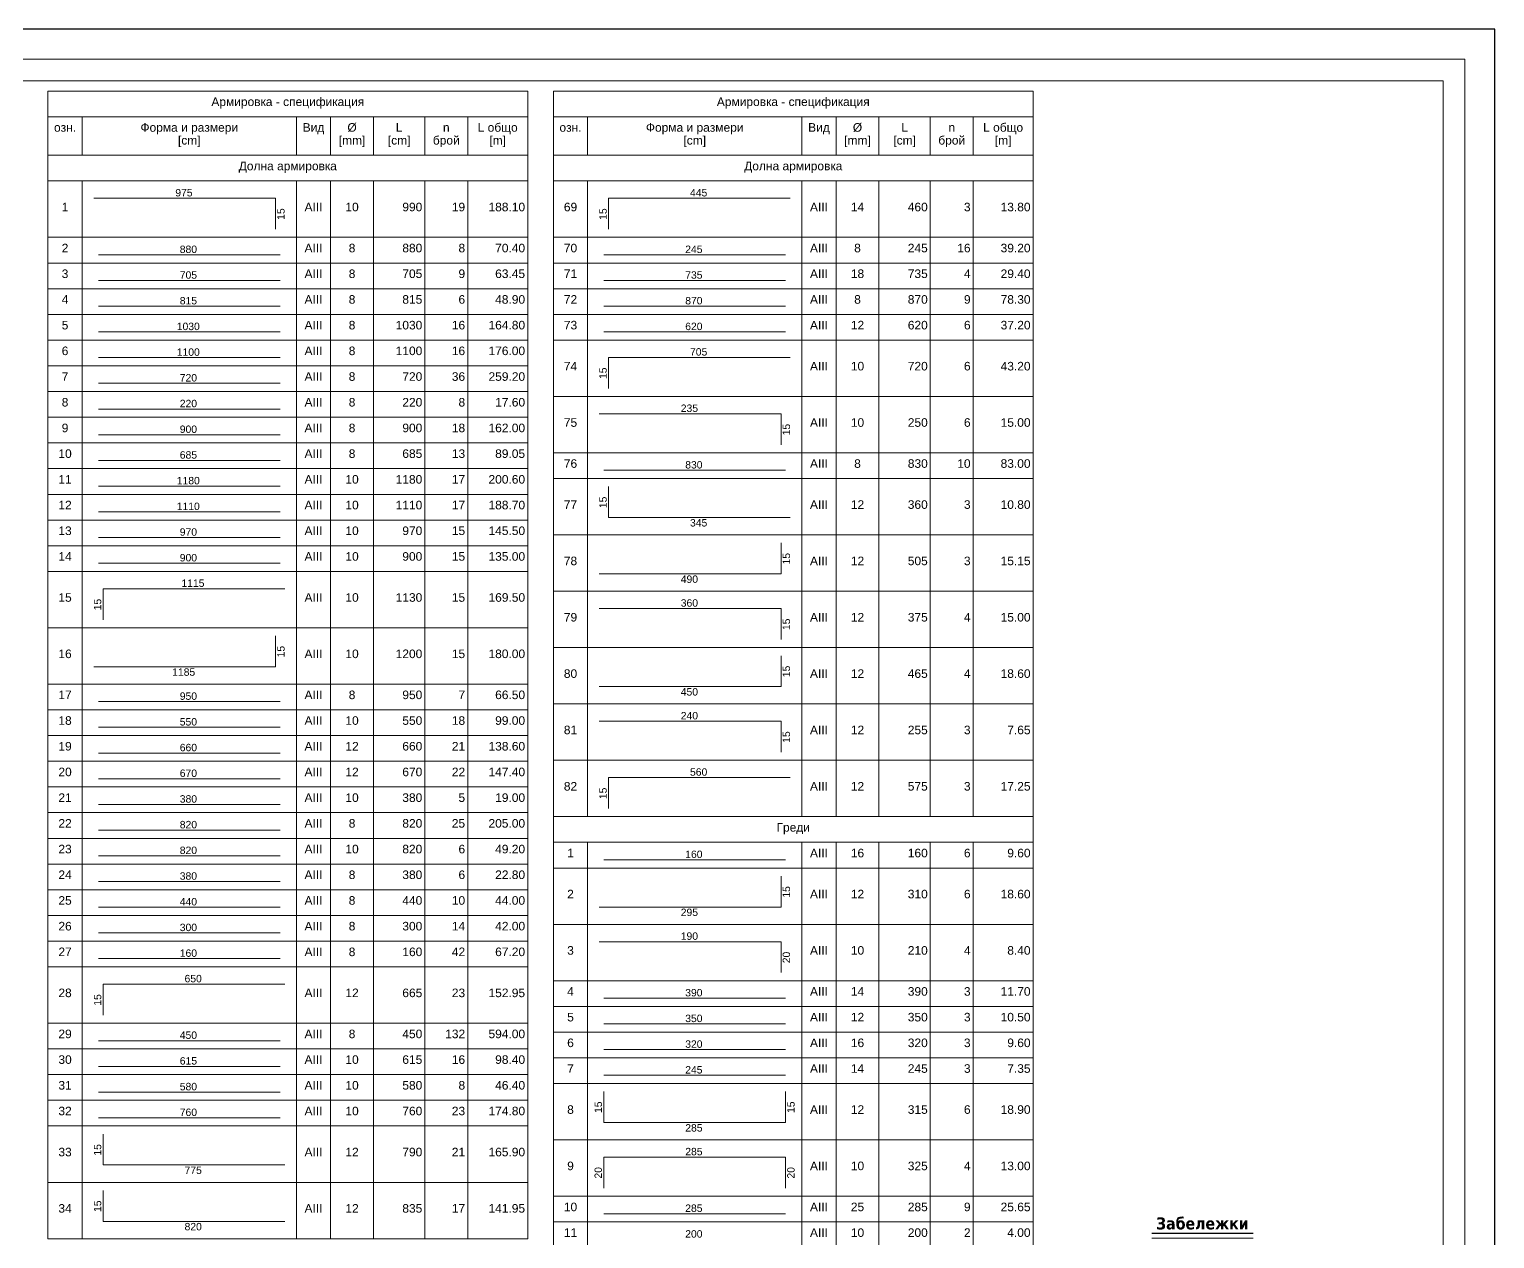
# Model space of a CAD drawing. Header units: millimetres. Extents: x -159 to 6378, y -1181 to 2393.
# Drawn here: x 4668 to 6378, y 407 to 1819 of the extents above; entities that cross this region are included whole.
import ezdxf
from ezdxf.enums import TextEntityAlignment as Align

# ---------------------------------------------------------------- set-up
doc = ezdxf.new("R2010")
doc.units = ezdxf.units.MM
for name, color, linetype, lineweight in [('0_txt', 7, 'Continuous', 18), ('1K_arm_koti', 5, 'Continuous', 15), ('p_txt', 122, 'Continuous', 18), ('TABLICA', 40, 'Continuous', 30)]:
    doc.layers.add(name, color=color, linetype=linetype, lineweight=lineweight)
doc.layers.add('ETIKET', color=100, linetype='Continuous')
doc.styles.add('A4TS14', font='ARIAL.TTF', dxfattribs={"height": 10})
doc.styles.add('A4TS15', font='ARIAL.TTF', dxfattribs={"height": 10})
doc.styles.get("Standard").update_dxf_attribs({"font": 'TAHOMA.TTF'})

msp = doc.modelspace()

# ---------------------------------------------------------------- linework, layer by layer
at = {"layer": '0_txt'}
msp.add_lwpolyline([(-73.698, -1146.449), (6343.421, -1146.449), (6343.421, 1783.551), (-73.698, 1783.551), (-73.698, -1146.449)], dxfattribs=at)
msp.add_lwpolyline([(-48.698, -1121.449), (6318.421, -1121.449), (6318.421, 1758.551), (-48.698, 1758.551)], close=True, dxfattribs=at)
at = {"layer": '1K_arm_koti', "color": 7}
for p, q in [((4689.653, 1746.508), (5249.653, 1746.508)), ((4689.653, 1746.508), (4689.653, 1671.508)), ((5249.653, 1746.508), (5249.653, 1671.508)), ((5279.653, 1746.508), (5839.653, 1746.508)), ((5279.653, 1746.508), (5279.653, 1671.508)), ((5839.653, 1746.508), (5839.653, 1671.508)), ((4689.653, 1716.508), (5249.653, 1716.508)), ((4729.653, 1716.508), (4729.653, 1671.508)), ((4979.653, 1716.508), (4979.653, 1671.508)), ((5019.653, 1716.508), (5019.653, 1671.508)), ((5069.653, 1716.508), (5069.653, 1671.508)), ((5129.653, 1716.508), (5129.653, 1671.508)), ((5179.653, 1716.508), (5179.653, 1671.508)), ((5279.653, 1716.508), (5839.653, 1716.508)), ((5319.653, 1716.508), (5319.653, 1671.508)), ((5569.653, 1716.508), (5569.653, 1671.508)), ((5609.653, 1716.508), (5609.653, 1671.508)), ((5659.653, 1716.508), (5659.653, 1671.508)), ((5719.653, 1716.508), (5719.653, 1671.508)), ((5769.653, 1716.508), (5769.653, 1671.508)), ((4689.653, 1671.508), (5249.653, 1671.508)), ((4689.653, 1671.508), (4689.653, 1641.508)), ((5249.653, 1671.508), (5249.653, 1641.508)), ((5279.653, 1671.508), (5839.653, 1671.508)), ((5279.653, 1671.508), (5279.653, 1641.508)), ((5839.653, 1671.508), (5839.653, 1641.508)), ((4689.653, 1641.508), (5249.653, 1641.508)), ((4689.653, 1641.508), (4689.653, 1575.734)), ((4729.653, 1641.508), (4729.653, 1575.734)), ((4979.653, 1641.508), (4979.653, 1575.734)), ((5019.653, 1641.508), (5019.653, 1575.734)), ((5069.653, 1641.508), (5069.653, 1575.734)), ((5129.653, 1641.508), (5129.653, 1575.734)), ((5179.653, 1641.508), (5179.653, 1575.734)), ((5249.653, 1641.508), (5249.653, 1575.734)), ((5279.653, 1641.508), (5839.653, 1641.508)), ((5279.653, 1641.508), (5279.653, 1575.734)), ((5279.653, 1641.508), (5839.653, 1641.508)), ((5319.653, 1641.508), (5319.653, 1575.734)), ((5569.653, 1641.508), (5569.653, 1575.734)), ((5609.653, 1641.508), (5609.653, 1575.734)), ((5659.653, 1641.508), (5659.653, 1575.734)), ((5719.653, 1641.508), (5719.653, 1575.734)), ((5769.653, 1641.508), (5769.653, 1575.734)), ((5839.653, 1641.508), (5839.653, 1575.734)), ((4689.653, 1575.734), (5249.653, 1575.734)), ((4689.653, 1575.734), (4689.653, 1545.734)), ((4729.653, 1575.734), (4729.653, 1545.734)), ((4979.653, 1575.734), (4979.653, 1545.734)), ((5019.653, 1575.734), (5019.653, 1545.734)), ((5069.653, 1575.734), (5069.653, 1545.734)), ((5129.653, 1575.734), (5129.653, 1545.734)), ((5179.653, 1575.734), (5179.653, 1545.734)), ((5249.653, 1575.734), (5249.653, 1545.734)), ((5279.653, 1575.734), (5839.653, 1575.734)), ((5279.653, 1575.734), (5279.653, 1545.734)), ((5319.653, 1575.734), (5319.653, 1545.734)), ((5569.653, 1575.734), (5569.653, 1545.734)), ((5609.653, 1575.734), (5609.653, 1545.734)), ((5659.653, 1575.734), (5659.653, 1545.734)), ((5719.653, 1575.734), (5719.653, 1545.734)), ((5769.653, 1575.734), (5769.653, 1545.734)), ((5839.653, 1575.734), (5839.653, 1545.734)), ((4689.653, 1545.734), (5249.653, 1545.734)), ((4689.653, 1545.734), (4689.653, 1515.734)), ((4729.653, 1545.734), (4729.653, 1515.734)), ((4979.653, 1545.734), (4979.653, 1515.734)), ((5019.653, 1545.734), (5019.653, 1515.734)), ((5069.653, 1545.734), (5069.653, 1515.734)), ((5129.653, 1545.734), (5129.653, 1515.734)), ((5179.653, 1545.734), (5179.653, 1515.734)), ((5249.653, 1545.734), (5249.653, 1515.734)), ((5279.653, 1545.734), (5839.653, 1545.734)), ((5279.653, 1545.734), (5279.653, 1515.734)), ((5319.653, 1545.734), (5319.653, 1515.734)), ((5569.653, 1545.734), (5569.653, 1515.734)), ((5609.653, 1545.734), (5609.653, 1515.734)), ((5659.653, 1545.734), (5659.653, 1515.734)), ((5719.653, 1545.734), (5719.653, 1515.734)), ((5769.653, 1545.734), (5769.653, 1515.734)), ((5839.653, 1545.734), (5839.653, 1515.734)), ((4689.653, 1515.734), (5249.653, 1515.734)), ((4689.653, 1515.734), (4689.653, 1485.734)), ((4729.653, 1515.734), (4729.653, 1485.734)), ((4979.653, 1515.734), (4979.653, 1485.734)), ((5019.653, 1515.734), (5019.653, 1485.734)), ((5069.653, 1515.734), (5069.653, 1485.734)), ((5129.653, 1515.734), (5129.653, 1485.734)), ((5179.653, 1515.734), (5179.653, 1485.734)), ((5249.653, 1515.734), (5249.653, 1485.734)), ((5279.653, 1515.734), (5839.653, 1515.734)), ((5279.653, 1515.734), (5279.653, 1485.734)), ((5319.653, 1515.734), (5319.653, 1485.734)), ((5569.653, 1515.734), (5569.653, 1485.734)), ((5609.653, 1515.734), (5609.653, 1485.734)), ((5659.653, 1515.734), (5659.653, 1485.734)), ((5719.653, 1515.734), (5719.653, 1485.734)), ((5769.653, 1515.734), (5769.653, 1485.734)), ((5839.653, 1515.734), (5839.653, 1485.734)), ((4689.653, 1485.734), (5249.653, 1485.734)), ((4689.653, 1485.734), (4689.653, 1455.734)), ((4729.653, 1485.734), (4729.653, 1455.734)), ((4979.653, 1485.734), (4979.653, 1455.734)), ((5019.653, 1485.734), (5019.653, 1455.734)), ((5069.653, 1485.734), (5069.653, 1455.734)), ((5129.653, 1485.734), (5129.653, 1455.734)), ((5179.653, 1485.734), (5179.653, 1455.734)), ((5249.653, 1485.734), (5249.653, 1455.734)), ((5279.653, 1485.734), (5839.653, 1485.734)), ((5279.653, 1485.734), (5279.653, 1455.734)), ((5319.653, 1485.734), (5319.653, 1455.734)), ((5569.653, 1485.734), (5569.653, 1455.734)), ((5609.653, 1485.734), (5609.653, 1455.734)), ((5659.653, 1485.734), (5659.653, 1455.734)), ((5719.653, 1485.734), (5719.653, 1455.734)), ((5769.653, 1485.734), (5769.653, 1455.734)), ((5839.653, 1485.734), (5839.653, 1455.734)), ((4689.653, 1455.734), (5249.653, 1455.734)), ((4689.653, 1455.734), (4689.653, 1425.734)), ((4729.653, 1455.734), (4729.653, 1425.734)), ((4979.653, 1455.734), (4979.653, 1425.734)), ((5019.653, 1455.734), (5019.653, 1425.734)), ((5069.653, 1455.734), (5069.653, 1425.734)), ((5129.653, 1455.734), (5129.653, 1425.734)), ((5179.653, 1455.734), (5179.653, 1425.734)), ((5249.653, 1455.734), (5249.653, 1425.734)), ((5279.653, 1455.734), (5839.653, 1455.734)), ((5279.653, 1455.734), (5279.653, 1389.959)), ((5319.653, 1455.734), (5319.653, 1389.959)), ((5569.653, 1455.734), (5569.653, 1389.959)), ((5609.653, 1455.734), (5609.653, 1389.959)), ((5659.653, 1455.734), (5659.653, 1389.959)), ((5719.653, 1455.734), (5719.653, 1389.959)), ((5769.653, 1455.734), (5769.653, 1389.959)), ((5839.653, 1455.734), (5839.653, 1389.959)), ((4689.653, 1425.734), (5249.653, 1425.734)), ((4689.653, 1425.734), (4689.653, 1395.734)), ((4729.653, 1425.734), (4729.653, 1395.734)), ((4979.653, 1425.734), (4979.653, 1395.734)), ((5019.653, 1425.734), (5019.653, 1395.734)), ((5069.653, 1425.734), (5069.653, 1395.734)), ((5129.653, 1425.734), (5129.653, 1395.734)), ((5179.653, 1425.734), (5179.653, 1395.734)), ((5249.653, 1425.734), (5249.653, 1395.734)), ((4689.653, 1395.734), (5249.653, 1395.734)), ((4689.653, 1395.734), (4689.653, 1365.734)), ((4729.653, 1395.734), (4729.653, 1365.734)), ((4979.653, 1395.734), (4979.653, 1365.734)), ((5019.653, 1395.734), (5019.653, 1365.734)), ((5069.653, 1395.734), (5069.653, 1365.734)), ((5129.653, 1395.734), (5129.653, 1365.734)), ((5179.653, 1395.734), (5179.653, 1365.734)), ((5249.653, 1395.734), (5249.653, 1365.734)), ((5279.653, 1389.959), (5839.653, 1389.959)), ((5279.653, 1389.959), (5279.653, 1324.184)), ((5319.653, 1389.959), (5319.653, 1324.184)), ((5569.653, 1389.959), (5569.653, 1324.184)), ((5609.653, 1389.959), (5609.653, 1324.184)), ((5659.653, 1389.959), (5659.653, 1324.184)), ((5719.653, 1389.959), (5719.653, 1324.184)), ((5769.653, 1389.959), (5769.653, 1324.184)), ((5839.653, 1389.959), (5839.653, 1324.184)), ((4689.653, 1365.734), (5249.653, 1365.734)), ((4689.653, 1365.734), (4689.653, 1335.734)), ((4729.653, 1365.734), (4729.653, 1335.734)), ((4979.653, 1365.734), (4979.653, 1335.734)), ((5019.653, 1365.734), (5019.653, 1335.734)), ((5069.653, 1365.734), (5069.653, 1335.734)), ((5129.653, 1365.734), (5129.653, 1335.734)), ((5179.653, 1365.734), (5179.653, 1335.734)), ((5249.653, 1365.734), (5249.653, 1335.734)), ((4689.653, 1335.734), (5249.653, 1335.734)), ((4689.653, 1335.734), (4689.653, 1305.734)), ((4729.653, 1335.734), (4729.653, 1305.734)), ((4979.653, 1335.734), (4979.653, 1305.734)), ((5019.653, 1335.734), (5019.653, 1305.734)), ((5069.653, 1335.734), (5069.653, 1305.734)), ((5129.653, 1335.734), (5129.653, 1305.734)), ((5179.653, 1335.734), (5179.653, 1305.734)), ((5249.653, 1335.734), (5249.653, 1305.734)), ((5279.653, 1324.184), (5839.653, 1324.184)), ((5279.653, 1324.184), (5279.653, 1294.184)), ((5319.653, 1324.184), (5319.653, 1294.184)), ((5569.653, 1324.184), (5569.653, 1294.184)), ((5609.653, 1324.184), (5609.653, 1294.184)), ((5659.653, 1324.184), (5659.653, 1294.184)), ((5719.653, 1324.184), (5719.653, 1294.184)), ((5769.653, 1324.184), (5769.653, 1294.184)), ((5839.653, 1324.184), (5839.653, 1294.184)), ((4689.653, 1305.734), (5249.653, 1305.734)), ((4689.653, 1305.734), (4689.653, 1275.734)), ((4729.653, 1305.734), (4729.653, 1275.734)), ((4979.653, 1305.734), (4979.653, 1275.734)), ((5019.653, 1305.734), (5019.653, 1275.734)), ((5069.653, 1305.734), (5069.653, 1275.734)), ((5129.653, 1305.734), (5129.653, 1275.734)), ((5179.653, 1305.734), (5179.653, 1275.734)), ((5249.653, 1305.734), (5249.653, 1275.734)), ((5279.653, 1294.184), (5839.653, 1294.184)), ((5279.653, 1294.184), (5279.653, 1228.41)), ((5319.653, 1294.184), (5319.653, 1228.41)), ((5569.653, 1294.184), (5569.653, 1228.41)), ((5609.653, 1294.184), (5609.653, 1228.41)), ((5659.653, 1294.184), (5659.653, 1228.41)), ((5719.653, 1294.184), (5719.653, 1228.41)), ((5769.653, 1294.184), (5769.653, 1228.41)), ((5839.653, 1294.184), (5839.653, 1228.41)), ((4689.653, 1275.734), (5249.653, 1275.734)), ((4689.653, 1275.734), (4689.653, 1245.734)), ((4729.653, 1275.734), (4729.653, 1245.734)), ((4979.653, 1275.734), (4979.653, 1245.734)), ((5019.653, 1275.734), (5019.653, 1245.734)), ((5069.653, 1275.734), (5069.653, 1245.734)), ((5129.653, 1275.734), (5129.653, 1245.734)), ((5179.653, 1275.734), (5179.653, 1245.734)), ((5249.653, 1275.734), (5249.653, 1245.734)), ((4689.653, 1245.734), (5249.653, 1245.734)), ((4689.653, 1245.734), (4689.653, 1215.734)), ((4729.653, 1245.734), (4729.653, 1215.734)), ((4979.653, 1245.734), (4979.653, 1215.734)), ((5019.653, 1245.734), (5019.653, 1215.734)), ((5069.653, 1245.734), (5069.653, 1215.734)), ((5129.653, 1245.734), (5129.653, 1215.734)), ((5179.653, 1245.734), (5179.653, 1215.734)), ((5249.653, 1245.734), (5249.653, 1215.734)), ((4689.653, 1215.734), (5249.653, 1215.734)), ((4689.653, 1215.734), (4689.653, 1185.734)), ((4729.653, 1215.734), (4729.653, 1185.734)), ((4979.653, 1215.734), (4979.653, 1185.734)), ((5019.653, 1215.734), (5019.653, 1185.734)), ((5069.653, 1215.734), (5069.653, 1185.734)), ((5129.653, 1215.734), (5129.653, 1185.734)), ((5179.653, 1215.734), (5179.653, 1185.734)), ((5249.653, 1215.734), (5249.653, 1185.734)), ((5279.653, 1228.41), (5839.653, 1228.41)), ((5279.653, 1228.41), (5279.653, 1162.635)), ((5319.653, 1228.41), (5319.653, 1162.635)), ((5569.653, 1228.41), (5569.653, 1162.635)), ((5609.653, 1228.41), (5609.653, 1162.635)), ((5659.653, 1228.41), (5659.653, 1162.635)), ((5719.653, 1228.41), (5719.653, 1162.635)), ((5769.653, 1228.41), (5769.653, 1162.635)), ((5839.653, 1228.41), (5839.653, 1162.635)), ((4689.653, 1185.734), (5249.653, 1185.734)), ((4689.653, 1185.734), (4689.653, 1119.959)), ((4729.653, 1185.734), (4729.653, 1119.959)), ((4979.653, 1185.734), (4979.653, 1119.959)), ((5019.653, 1185.734), (5019.653, 1119.959)), ((5069.653, 1185.734), (5069.653, 1119.959)), ((5129.653, 1185.734), (5129.653, 1119.959)), ((5179.653, 1185.734), (5179.653, 1119.959)), ((5249.653, 1185.734), (5249.653, 1119.959)), ((5279.653, 1162.635), (5839.653, 1162.635)), ((5279.653, 1162.635), (5279.653, 1096.86)), ((5319.653, 1162.635), (5319.653, 1096.86)), ((5569.653, 1162.635), (5569.653, 1096.86)), ((5609.653, 1162.635), (5609.653, 1096.86)), ((5659.653, 1162.635), (5659.653, 1096.86)), ((5719.653, 1162.635), (5719.653, 1096.86)), ((5769.653, 1162.635), (5769.653, 1096.86)), ((5839.653, 1162.635), (5839.653, 1096.86)), ((4689.653, 1119.959), (5249.653, 1119.959)), ((4689.653, 1119.959), (4689.653, 1054.184)), ((4729.653, 1119.959), (4729.653, 1054.184)), ((4979.653, 1119.959), (4979.653, 1054.184)), ((5019.653, 1119.959), (5019.653, 1054.184)), ((5069.653, 1119.959), (5069.653, 1054.184)), ((5129.653, 1119.959), (5129.653, 1054.184)), ((5179.653, 1119.959), (5179.653, 1054.184)), ((5249.653, 1119.959), (5249.653, 1054.184)), ((5279.653, 1096.86), (5839.653, 1096.86)), ((5279.653, 1096.86), (5279.653, 1031.086)), ((5319.653, 1096.86), (5319.653, 1031.086)), ((5569.653, 1096.86), (5569.653, 1031.086)), ((5609.653, 1096.86), (5609.653, 1031.086)), ((5659.653, 1096.86), (5659.653, 1031.086)), ((5719.653, 1096.86), (5719.653, 1031.086)), ((5769.653, 1096.86), (5769.653, 1031.086)), ((5839.653, 1096.86), (5839.653, 1031.086)), ((4689.653, 1054.184), (5249.653, 1054.184)), ((4689.653, 1054.184), (4689.653, 1024.184)), ((4729.653, 1054.184), (4729.653, 1024.184)), ((4979.653, 1054.184), (4979.653, 1024.184)), ((5019.653, 1054.184), (5019.653, 1024.184)), ((5069.653, 1054.184), (5069.653, 1024.184)), ((5129.653, 1054.184), (5129.653, 1024.184)), ((5179.653, 1054.184), (5179.653, 1024.184)), ((5249.653, 1054.184), (5249.653, 1024.184)), ((5279.653, 1031.086), (5839.653, 1031.086)), ((5279.653, 1031.086), (5279.653, 965.311)), ((5319.653, 1031.086), (5319.653, 965.311)), ((5569.653, 1031.086), (5569.653, 965.311)), ((5609.653, 1031.086), (5609.653, 965.311)), ((5659.653, 1031.086), (5659.653, 965.311)), ((5719.653, 1031.086), (5719.653, 965.311)), ((5769.653, 1031.086), (5769.653, 965.311)), ((5839.653, 1031.086), (5839.653, 965.311)), ((4689.653, 1024.184), (5249.653, 1024.184)), ((4689.653, 1024.184), (4689.653, 994.184)), ((4729.653, 1024.184), (4729.653, 994.184)), ((4979.653, 1024.184), (4979.653, 994.184)), ((5019.653, 1024.184), (5019.653, 994.184)), ((5069.653, 1024.184), (5069.653, 994.184)), ((5129.653, 1024.184), (5129.653, 994.184)), ((5179.653, 1024.184), (5179.653, 994.184)), ((5249.653, 1024.184), (5249.653, 994.184)), ((4689.653, 994.184), (5249.653, 994.184)), ((4689.653, 994.184), (4689.653, 964.184)), ((4729.653, 994.184), (4729.653, 964.184)), ((4979.653, 994.184), (4979.653, 964.184)), ((5019.653, 994.184), (5019.653, 964.184)), ((5069.653, 994.184), (5069.653, 964.184)), ((5129.653, 994.184), (5129.653, 964.184)), ((5179.653, 994.184), (5179.653, 964.184)), ((5249.653, 994.184), (5249.653, 964.184)), ((4689.653, 964.184), (5249.653, 964.184)), ((4689.653, 964.184), (4689.653, 934.184)), ((4729.653, 964.184), (4729.653, 934.184)), ((4979.653, 964.184), (4979.653, 934.184)), ((5019.653, 964.184), (5019.653, 934.184)), ((5069.653, 964.184), (5069.653, 934.184)), ((5129.653, 964.184), (5129.653, 934.184)), ((5179.653, 964.184), (5179.653, 934.184)), ((5249.653, 964.184), (5249.653, 934.184)), ((5279.653, 965.311), (5839.653, 965.311)), ((5279.653, 965.311), (5279.653, 899.536)), ((5319.653, 965.311), (5319.653, 899.536)), ((5569.653, 965.311), (5569.653, 899.536)), ((5609.653, 965.311), (5609.653, 899.536)), ((5659.653, 965.311), (5659.653, 899.536)), ((5719.653, 965.311), (5719.653, 899.536)), ((5769.653, 965.311), (5769.653, 899.536)), ((5839.653, 965.311), (5839.653, 899.536)), ((4689.653, 934.184), (5249.653, 934.184)), ((4689.653, 934.184), (4689.653, 904.184)), ((4729.653, 934.184), (4729.653, 904.184)), ((4979.653, 934.184), (4979.653, 904.184)), ((5019.653, 934.184), (5019.653, 904.184)), ((5069.653, 934.184), (5069.653, 904.184)), ((5129.653, 934.184), (5129.653, 904.184)), ((5179.653, 934.184), (5179.653, 904.184)), ((5249.653, 934.184), (5249.653, 904.184)), ((4689.653, 904.184), (5249.653, 904.184)), ((4689.653, 904.184), (4689.653, 874.184)), ((4729.653, 904.184), (4729.653, 874.184)), ((4979.653, 904.184), (4979.653, 874.184)), ((5019.653, 904.184), (5019.653, 874.184)), ((5069.653, 904.184), (5069.653, 874.184)), ((5129.653, 904.184), (5129.653, 874.184)), ((5179.653, 904.184), (5179.653, 874.184)), ((5249.653, 904.184), (5249.653, 874.184)), ((5279.653, 899.536), (5839.653, 899.536)), ((5279.653, 899.536), (5279.653, 869.536)), ((5839.653, 899.536), (5839.653, 869.536)), ((4689.653, 874.184), (5249.653, 874.184)), ((4689.653, 874.184), (4689.653, 844.184)), ((4729.653, 874.184), (4729.653, 844.184)), ((4979.653, 874.184), (4979.653, 844.184)), ((5019.653, 874.184), (5019.653, 844.184)), ((5069.653, 874.184), (5069.653, 844.184)), ((5129.653, 874.184), (5129.653, 844.184)), ((5179.653, 874.184), (5179.653, 844.184)), ((5249.653, 874.184), (5249.653, 844.184)), ((5279.653, 869.536), (5839.653, 869.536)), ((5279.653, 869.536), (5279.653, 839.536)), ((5319.653, 869.536), (5319.653, 839.536)), ((5569.653, 869.536), (5569.653, 839.536)), ((5609.653, 869.536), (5609.653, 839.536)), ((5659.653, 869.536), (5659.653, 839.536)), ((5719.653, 869.536), (5719.653, 839.536)), ((5769.653, 869.536), (5769.653, 839.536)), ((5839.653, 869.536), (5839.653, 839.536)), ((4689.653, 844.184), (5249.653, 844.184)), ((4689.653, 844.184), (4689.653, 814.184)), ((4729.653, 844.184), (4729.653, 814.184)), ((4979.653, 844.184), (4979.653, 814.184)), ((5019.653, 844.184), (5019.653, 814.184)), ((5069.653, 844.184), (5069.653, 814.184)), ((5129.653, 844.184), (5129.653, 814.184)), ((5179.653, 844.184), (5179.653, 814.184)), ((5249.653, 844.184), (5249.653, 814.184)), ((5279.653, 839.536), (5839.653, 839.536)), ((5279.653, 839.536), (5279.653, 773.762)), ((5319.653, 839.536), (5319.653, 773.762)), ((5569.653, 839.536), (5569.653, 773.762)), ((5609.653, 839.536), (5609.653, 773.762)), ((5659.653, 839.536), (5659.653, 773.762)), ((5719.653, 839.536), (5719.653, 773.762)), ((5769.653, 839.536), (5769.653, 773.762)), ((5839.653, 839.536), (5839.653, 773.762)), ((4689.653, 814.184), (5249.653, 814.184)), ((4689.653, 814.184), (4689.653, 784.184)), ((4729.653, 814.184), (4729.653, 784.184)), ((4979.653, 814.184), (4979.653, 784.184)), ((5019.653, 814.184), (5019.653, 784.184)), ((5069.653, 814.184), (5069.653, 784.184)), ((5129.653, 814.184), (5129.653, 784.184)), ((5179.653, 814.184), (5179.653, 784.184)), ((5249.653, 814.184), (5249.653, 784.184)), ((4689.653, 784.184), (5249.653, 784.184)), ((4689.653, 784.184), (4689.653, 754.184)), ((4729.653, 784.184), (4729.653, 754.184)), ((4979.653, 784.184), (4979.653, 754.184)), ((5019.653, 784.184), (5019.653, 754.184)), ((5069.653, 784.184), (5069.653, 754.184)), ((5129.653, 784.184), (5129.653, 754.184)), ((5179.653, 784.184), (5179.653, 754.184)), ((5249.653, 784.184), (5249.653, 754.184)), ((5279.653, 773.762), (5839.653, 773.762)), ((5279.653, 773.762), (5279.653, 707.987)), ((5319.653, 773.762), (5319.653, 707.987)), ((5569.653, 773.762), (5569.653, 707.987)), ((5609.653, 773.762), (5609.653, 707.987)), ((5659.653, 773.762), (5659.653, 707.987)), ((5719.653, 773.762), (5719.653, 707.987)), ((5769.653, 773.762), (5769.653, 707.987)), ((5839.653, 773.762), (5839.653, 707.987)), ((4689.653, 754.184), (5249.653, 754.184)), ((4689.653, 754.184), (4689.653, 724.184)), ((4729.653, 754.184), (4729.653, 724.184)), ((4979.653, 754.184), (4979.653, 724.184)), ((5019.653, 754.184), (5019.653, 724.184)), ((5069.653, 754.184), (5069.653, 724.184)), ((5129.653, 754.184), (5129.653, 724.184)), ((5179.653, 754.184), (5179.653, 724.184)), ((5249.653, 754.184), (5249.653, 724.184)), ((4689.653, 724.184), (5249.653, 724.184)), ((4689.653, 724.184), (4689.653, 658.41)), ((4729.653, 724.184), (4729.653, 658.41)), ((4979.653, 724.184), (4979.653, 658.41)), ((5019.653, 724.184), (5019.653, 658.41)), ((5069.653, 724.184), (5069.653, 658.41)), ((5129.653, 724.184), (5129.653, 658.41)), ((5179.653, 724.184), (5179.653, 658.41)), ((5249.653, 724.184), (5249.653, 658.41)), ((5279.653, 707.987), (5839.653, 707.987)), ((5279.653, 707.987), (5279.653, 677.987)), ((5319.653, 707.987), (5319.653, 677.987)), ((5569.653, 707.987), (5569.653, 677.987)), ((5609.653, 707.987), (5609.653, 677.987)), ((5659.653, 707.987), (5659.653, 677.987)), ((5719.653, 707.987), (5719.653, 677.987)), ((5769.653, 707.987), (5769.653, 677.987)), ((5839.653, 707.987), (5839.653, 677.987)), ((5279.653, 677.987), (5839.653, 677.987)), ((5279.653, 677.987), (5279.653, 647.987)), ((5319.653, 677.987), (5319.653, 647.987)), ((5569.653, 677.987), (5569.653, 647.987)), ((5609.653, 677.987), (5609.653, 647.987)), ((5659.653, 677.987), (5659.653, 647.987)), ((5719.653, 677.987), (5719.653, 647.987)), ((5769.653, 677.987), (5769.653, 647.987)), ((5839.653, 677.987), (5839.653, 647.987)), ((4689.653, 658.41), (5249.653, 658.41)), ((4689.653, 658.41), (4689.653, 628.41)), ((4729.653, 658.41), (4729.653, 628.41)), ((4979.653, 658.41), (4979.653, 628.41)), ((5019.653, 658.41), (5019.653, 628.41)), ((5069.653, 658.41), (5069.653, 628.41)), ((5129.653, 658.41), (5129.653, 628.41)), ((5179.653, 658.41), (5179.653, 628.41)), ((5249.653, 658.41), (5249.653, 628.41)), ((5279.653, 647.987), (5839.653, 647.987)), ((5279.653, 647.987), (5279.653, 617.987)), ((5319.653, 647.987), (5319.653, 617.987)), ((5569.653, 647.987), (5569.653, 617.987)), ((5609.653, 647.987), (5609.653, 617.987)), ((5659.653, 647.987), (5659.653, 617.987)), ((5719.653, 647.987), (5719.653, 617.987)), ((5769.653, 647.987), (5769.653, 617.987)), ((5839.653, 647.987), (5839.653, 617.987)), ((4689.653, 628.41), (5249.653, 628.41)), ((4689.653, 628.41), (4689.653, 598.41)), ((4729.653, 628.41), (4729.653, 598.41)), ((4979.653, 628.41), (4979.653, 598.41)), ((5019.653, 628.41), (5019.653, 598.41)), ((5069.653, 628.41), (5069.653, 598.41)), ((5129.653, 628.41), (5129.653, 598.41)), ((5179.653, 628.41), (5179.653, 598.41)), ((5249.653, 628.41), (5249.653, 598.41)), ((5279.653, 617.987), (5839.653, 617.987)), ((5279.653, 617.987), (5279.653, 587.987)), ((5319.653, 617.987), (5319.653, 587.987)), ((5569.653, 617.987), (5569.653, 587.987)), ((5609.653, 617.987), (5609.653, 587.987)), ((5659.653, 617.987), (5659.653, 587.987)), ((5719.653, 617.987), (5719.653, 587.987)), ((5769.653, 617.987), (5769.653, 587.987)), ((5839.653, 617.987), (5839.653, 587.987)), ((4689.653, 598.41), (5249.653, 598.41)), ((4689.653, 598.41), (4689.653, 568.41)), ((4729.653, 598.41), (4729.653, 568.41)), ((4979.653, 598.41), (4979.653, 568.41)), ((5019.653, 598.41), (5019.653, 568.41)), ((5069.653, 598.41), (5069.653, 568.41)), ((5129.653, 598.41), (5129.653, 568.41)), ((5179.653, 598.41), (5179.653, 568.41)), ((5249.653, 598.41), (5249.653, 568.41)), ((5279.653, 587.987), (5839.653, 587.987)), ((5279.653, 587.987), (5279.653, 522.212)), ((5319.653, 587.987), (5319.653, 522.212)), ((5569.653, 587.987), (5569.653, 522.212)), ((5609.653, 587.987), (5609.653, 522.212)), ((5659.653, 587.987), (5659.653, 522.212)), ((5719.653, 587.987), (5719.653, 522.212)), ((5769.653, 587.987), (5769.653, 522.212)), ((5839.653, 587.987), (5839.653, 522.212)), ((4689.653, 568.41), (5249.653, 568.41)), ((4689.653, 568.41), (4689.653, 538.41)), ((4729.653, 568.41), (4729.653, 538.41)), ((4979.653, 568.41), (4979.653, 538.41)), ((5019.653, 568.41), (5019.653, 538.41)), ((5069.653, 568.41), (5069.653, 538.41)), ((5129.653, 568.41), (5129.653, 538.41)), ((5179.653, 568.41), (5179.653, 538.41)), ((5249.653, 568.41), (5249.653, 538.41)), ((4689.653, 538.41), (5249.653, 538.41)), ((4689.653, 538.41), (4689.653, 472.635)), ((4729.653, 538.41), (4729.653, 472.635)), ((4979.653, 538.41), (4979.653, 472.635)), ((5019.653, 538.41), (5019.653, 472.635)), ((5069.653, 538.41), (5069.653, 472.635)), ((5129.653, 538.41), (5129.653, 472.635)), ((5179.653, 538.41), (5179.653, 472.635)), ((5249.653, 538.41), (5249.653, 472.635)), ((5279.653, 522.212), (5839.653, 522.212)), ((5279.653, 522.212), (5279.653, 456.438)), ((5319.653, 522.212), (5319.653, 456.438)), ((5569.653, 522.212), (5569.653, 456.438)), ((5609.653, 522.212), (5609.653, 456.438)), ((5659.653, 522.212), (5659.653, 456.438)), ((5719.653, 522.212), (5719.653, 456.438)), ((5769.653, 522.212), (5769.653, 456.438)), ((5839.653, 522.212), (5839.653, 456.438)), ((4689.653, 472.635), (5249.653, 472.635)), ((4689.653, 472.635), (4689.653, 406.86)), ((4729.653, 472.635), (4729.653, 406.86)), ((4979.653, 472.635), (4979.653, 406.86)), ((5019.653, 472.635), (5019.653, 406.86)), ((5069.653, 472.635), (5069.653, 406.86)), ((5129.653, 472.635), (5129.653, 406.86)), ((5179.653, 472.635), (5179.653, 406.86)), ((5249.653, 472.635), (5249.653, 406.86)), ((5279.653, 456.438), (5839.653, 456.438)), ((5279.653, 456.438), (5279.653, 426.438)), ((5319.653, 456.438), (5319.653, 426.438)), ((5569.653, 456.438), (5569.653, 426.438)), ((5609.653, 456.438), (5609.653, 426.438)), ((5659.653, 456.438), (5659.653, 426.438)), ((5719.653, 456.438), (5719.653, 426.438)), ((5769.653, 456.438), (5769.653, 426.438)), ((5839.653, 456.438), (5839.653, 426.438)), ((5279.653, 426.438), (5839.653, 426.438)), ((5279.653, 426.438), (5279.653, 396.438)), ((5319.653, 426.438), (5319.653, 396.438)), ((5569.653, 426.438), (5569.653, 396.438)), ((5609.653, 426.438), (5609.653, 396.438)), ((5659.653, 426.438), (5659.653, 396.438)), ((5719.653, 426.438), (5719.653, 396.438)), ((5769.653, 426.438), (5769.653, 396.438)), ((5839.653, 426.438), (5839.653, 396.438)), ((4689.653, 406.86), (5249.653, 406.86))]:
    msp.add_line(p, q, dxfattribs=at)
at = {"layer": '1K_arm_koti', "color": 5}
for points in [[(4955.352, 1585.184), (4955.352, 1621.258), (4743.154, 1621.258)], [(5343.954, 1585.184), (5343.954, 1621.258), (5556.152, 1621.258)], [(4748.554, 1555.334), (4960.752, 1555.334)], [(5338.554, 1555.334), (5550.752, 1555.334)], [(4748.554, 1525.334), (4960.752, 1525.334)], [(5338.554, 1525.334), (5550.752, 1525.334)], [(4748.554, 1495.334), (4960.752, 1495.334)], [(5338.554, 1495.334), (5550.752, 1495.334)], [(4748.554, 1465.334), (4960.752, 1465.334)], [(5338.554, 1465.334), (5550.752, 1465.334)], [(4748.554, 1435.334), (4960.752, 1435.334)], [(5343.954, 1399.409), (5343.954, 1435.483), (5556.152, 1435.483)], [(4748.554, 1405.334), (4960.752, 1405.334)], [(4748.554, 1375.334), (4960.752, 1375.334)], [(5545.352, 1333.635), (5545.352, 1369.708), (5333.154, 1369.708)], [(4748.554, 1345.334), (4960.752, 1345.334)], [(4748.554, 1315.334), (4960.752, 1315.334)], [(5338.554, 1303.784), (5550.752, 1303.784)], [(4748.554, 1285.334), (4960.752, 1285.334)], [(5556.152, 1248.66), (5343.954, 1248.66), (5343.954, 1284.734)], [(4748.554, 1255.334), (4960.752, 1255.334)], [(4748.554, 1225.334), (4960.752, 1225.334)], [(5333.154, 1182.885), (5545.352, 1182.885), (5545.352, 1218.959)], [(4748.554, 1195.334), (4960.752, 1195.334)], [(4753.954, 1129.409), (4753.954, 1165.483), (4966.152, 1165.483)], [(5333.154, 1142.384), (5545.352, 1142.384), (5545.352, 1106.311)], [(4743.154, 1074.435), (4955.352, 1074.435), (4955.352, 1110.508)], [(5333.154, 1051.336), (5545.352, 1051.336), (5545.352, 1087.41)], [(4748.554, 1033.784), (4960.752, 1033.784)], [(5333.154, 1010.835), (5545.352, 1010.835), (5545.352, 974.761)], [(4748.554, 1003.784), (4960.752, 1003.784)], [(4748.554, 973.784), (4960.752, 973.784)], [(4748.554, 943.784), (4960.752, 943.784)], [(5343.954, 908.987), (5343.954, 945.06), (5556.152, 945.06)], [(4748.554, 913.784), (4960.752, 913.784)], [(4748.554, 883.784), (4960.752, 883.784)], [(4748.554, 853.784), (4960.752, 853.784)], [(5338.554, 849.136), (5550.752, 849.136)], [(4748.554, 823.784), (4960.752, 823.784)], [(5333.154, 794.012), (5545.352, 794.012), (5545.352, 830.086)], [(4748.554, 793.784), (4960.752, 793.784)], [(4748.554, 763.784), (4960.752, 763.784)], [(5333.154, 753.511), (5545.352, 753.511), (5545.352, 717.437)], [(4748.554, 733.784), (4960.752, 733.784)], [(4753.954, 667.86), (4753.954, 703.934), (4966.152, 703.934)], [(5338.554, 687.587), (5550.752, 687.587)], [(5338.554, 657.587), (5550.752, 657.587)], [(4748.554, 638.01), (4960.752, 638.01)], [(5338.554, 627.587), (5550.752, 627.587)], [(4748.554, 608.01), (4960.752, 608.01)], [(5338.554, 597.587), (5550.752, 597.587)], [(4748.554, 578.01), (4960.752, 578.01)], [(5338.554, 578.536), (5338.554, 542.463), (5550.752, 542.463), (5550.752, 578.536)], [(4748.554, 548.01), (4960.752, 548.01)], [(4753.954, 528.959), (4753.954, 492.885), (4966.152, 492.885)], [(5338.554, 465.888), (5338.554, 501.962), (5550.752, 501.962), (5550.752, 465.888)], [(4753.954, 463.184), (4753.954, 427.111), (4966.152, 427.111)], [(5338.554, 436.038), (5550.752, 436.038)]]:
    msp.add_lwpolyline(points, dxfattribs=at)
at = {"layer": 'ETIKET'}
msp.add_line((5978.226, 413.476), (6096.344, 413.476), dxfattribs=at)
at = {"layer": 'p_txt'}
msp.add_line((5978.226, 407.468), (6096.344, 407.468), dxfattribs=at)
at = {"layer": 'TABLICA'}
msp.add_lwpolyline([(-158.698, -1181.449), (6378.421, -1181.449), (6378.421, 1818.551), (-158.698, 1818.551)], close=True, dxfattribs=at)

# ---------------------------------------------------------------- texts
at = {"layer": '1K_arm_koti', "color": 7, "style": 'A4TS14'}
for s, p in [('Армировка - спецификация', (4969.653, 1739.008)), ('Армировка - спецификация', (5559.653, 1739.008)), ('озн.', (4709.653, 1709.008)), ('Форма и размери', (4854.653, 1709.008)), ('[cm]', (4854.653, 1694.008)), ('Вид', (4999.653, 1709.008)), ('[mm]', (5044.653, 1694.008)), ('%%c', (5044.653, 1709.008)), ('[cm]', (5099.653, 1694.008)), ('L', (5099.653, 1709.008)), ('брой', (5154.653, 1694.008)), ('n', (5154.653, 1709.008)), ('L общо', (5214.653, 1709.008)), ('[m]', (5214.653, 1694.008)), ('озн.', (5299.653, 1709.008)), ('Форма и размери', (5444.653, 1709.008)), ('[cm]', (5444.653, 1694.008)), ('Вид', (5589.653, 1709.008)), ('[mm]', (5634.653, 1694.008)), ('%%c', (5634.653, 1709.008)), ('[cm]', (5689.653, 1694.008)), ('L', (5689.653, 1709.008)), ('брой', (5744.653, 1694.008)), ('n', (5744.653, 1709.008)), ('L общо', (5804.653, 1709.008)), ('[m]', (5804.653, 1694.008)), ('Долна армировка', (4969.653, 1664.008)), ('Долна армировка', (5559.653, 1664.008)), ('1', (4709.653, 1616.121)), ('AIII', (4999.653, 1616.121)), ('10', (5044.653, 1616.121)), ('69', (5299.653, 1616.121)), ('AIII', (5589.653, 1616.121)), ('14', (5634.653, 1616.121)), ('2', (4709.653, 1568.234)), ('AIII', (4999.653, 1568.234)), ('8', (5044.653, 1568.234)), ('70', (5299.653, 1568.234)), ('AIII', (5589.653, 1568.234)), ('8', (5634.653, 1568.234)), ('3', (4709.653, 1538.234)), ('AIII', (4999.653, 1538.234)), ('8', (5044.653, 1538.234)), ('71', (5299.653, 1538.234)), ('AIII', (5589.653, 1538.234)), ('18', (5634.653, 1538.234)), ('4', (4709.653, 1508.234)), ('AIII', (4999.653, 1508.234)), ('8', (5044.653, 1508.234)), ('72', (5299.653, 1508.234)), ('AIII', (5589.653, 1508.234)), ('8', (5634.653, 1508.234)), ('5', (4709.653, 1478.234)), ('AIII', (4999.653, 1478.234)), ('8', (5044.653, 1478.234)), ('73', (5299.653, 1478.234)), ('AIII', (5589.653, 1478.234)), ('12', (5634.653, 1478.234)), ('6', (4709.653, 1448.234)), ('AIII', (4999.653, 1448.234)), ('8', (5044.653, 1448.234)), ('74', (5299.653, 1430.346)), ('AIII', (5589.653, 1430.346)), ('10', (5634.653, 1430.346)), ('7', (4709.653, 1418.234)), ('AIII', (4999.653, 1418.234)), ('8', (5044.653, 1418.234)), ('8', (4709.653, 1388.234)), ('AIII', (4999.653, 1388.234)), ('8', (5044.653, 1388.234)), ('9', (4709.653, 1358.234)), ('AIII', (4999.653, 1358.234)), ('8', (5044.653, 1358.234)), ('75', (5299.653, 1364.572)), ('AIII', (5589.653, 1364.572)), ('10', (5634.653, 1364.572)), ('10', (4709.653, 1328.234)), ('AIII', (4999.653, 1328.234)), ('8', (5044.653, 1328.234)), ('76', (5299.653, 1316.684)), ('AIII', (5589.653, 1316.684)), ('8', (5634.653, 1316.684)), ('11', (4709.653, 1298.234)), ('AIII', (4999.653, 1298.234)), ('10', (5044.653, 1298.234)), ('12', (4709.653, 1268.234)), ('AIII', (4999.653, 1268.234)), ('10', (5044.653, 1268.234)), ('77', (5299.653, 1268.797)), ('AIII', (5589.653, 1268.797)), ('12', (5634.653, 1268.797)), ('13', (4709.653, 1238.234)), ('AIII', (4999.653, 1238.234)), ('10', (5044.653, 1238.234)), ('14', (4709.653, 1208.234)), ('AIII', (4999.653, 1208.234)), ('10', (5044.653, 1208.234)), ('78', (5299.653, 1203.022)), ('AIII', (5589.653, 1203.022)), ('12', (5634.653, 1203.022)), ('15', (4709.653, 1160.346)), ('AIII', (4999.653, 1160.346)), ('10', (5044.653, 1160.346)), ('79', (5299.653, 1137.248)), ('AIII', (5589.653, 1137.248)), ('12', (5634.653, 1137.248)), ('16', (4709.653, 1094.572)), ('10', (5044.653, 1094.572)), ('AIII', (4999.653, 1094.572)), ('80', (5299.653, 1071.473)), ('AIII', (5589.653, 1071.473)), ('12', (5634.653, 1071.473)), ('17', (4709.653, 1046.684)), ('AIII', (4999.653, 1046.684)), ('8', (5044.653, 1046.684)), ('18', (4709.653, 1016.684)), ('AIII', (4999.653, 1016.684)), ('10', (5044.653, 1016.684)), ('81', (5299.653, 1005.698)), ('AIII', (5589.653, 1005.698)), ('12', (5634.653, 1005.698)), ('19', (4709.653, 986.684)), ('AIII', (4999.653, 986.684)), ('12', (5044.653, 986.684)), ('20', (4709.653, 956.684)), ('AIII', (4999.653, 956.684)), ('12', (5044.653, 956.684)), ('21', (4709.653, 926.684)), ('AIII', (4999.653, 926.684)), ('10', (5044.653, 926.684)), ('82', (5299.653, 939.924)), ('AIII', (5589.653, 939.924)), ('12', (5634.653, 939.924)), ('22', (4709.653, 896.684)), ('AIII', (4999.653, 896.684)), ('8', (5044.653, 896.684)), ('Греди', (5559.653, 892.036)), ('23', (4709.653, 866.684)), ('AIII', (4999.653, 866.684)), ('10', (5044.653, 866.684)), ('1', (5299.653, 862.036)), ('AIII', (5589.653, 862.036)), ('16', (5634.653, 862.036)), ('24', (4709.653, 836.684)), ('AIII', (4999.653, 836.684)), ('8', (5044.653, 836.684)), ('25', (4709.653, 806.684)), ('AIII', (4999.653, 806.684)), ('8', (5044.653, 806.684)), ('2', (5299.653, 814.149)), ('AIII', (5589.653, 814.149)), ('12', (5634.653, 814.149)), ('26', (4709.653, 776.684)), ('AIII', (4999.653, 776.684)), ('8', (5044.653, 776.684)), ('27', (4709.653, 746.684)), ('AIII', (4999.653, 746.684)), ('8', (5044.653, 746.684)), ('3', (5299.653, 748.374)), ('AIII', (5589.653, 748.374)), ('10', (5634.653, 748.374)), ('28', (4709.653, 698.797)), ('AIII', (4999.653, 698.797)), ('12', (5044.653, 698.797)), ('4', (5299.653, 700.487)), ('AIII', (5589.653, 700.487)), ('14', (5634.653, 700.487)), ('5', (5299.653, 670.487)), ('AIII', (5589.653, 670.487)), ('12', (5634.653, 670.487)), ('29', (4709.653, 650.91)), ('AIII', (4999.653, 650.91)), ('8', (5044.653, 650.91)), ('6', (5299.653, 640.487)), ('AIII', (5589.653, 640.487)), ('16', (5634.653, 640.487)), ('30', (4709.653, 620.91)), ('AIII', (4999.653, 620.91)), ('10', (5044.653, 620.91)), ('7', (5299.653, 610.487)), ('AIII', (5589.653, 610.487)), ('14', (5634.653, 610.487)), ('31', (4709.653, 590.91)), ('AIII', (4999.653, 590.91)), ('10', (5044.653, 590.91)), ('32', (4709.653, 560.91)), ('AIII', (4999.653, 560.91)), ('10', (5044.653, 560.91)), ('8', (5299.653, 562.6)), ('AIII', (5589.653, 562.6)), ('12', (5634.653, 562.6)), ('33', (4709.653, 513.022)), ('12', (5044.653, 513.022)), ('AIII', (4999.653, 513.022)), ('9', (5299.653, 496.825)), ('AIII', (5589.653, 496.825)), ('10', (5634.653, 496.825)), ('34', (4709.653, 447.248)), ('AIII', (4999.653, 447.248)), ('12', (5044.653, 447.248)), ('10', (5299.653, 448.938)), ('AIII', (5589.653, 448.938)), ('25', (5634.653, 448.938)), ('11', (5299.653, 418.938)), ('AIII', (5589.653, 418.938)), ('10', (5634.653, 418.938))]:
    msp.add_text(s, height=10, dxfattribs=at).set_placement(p, align=Align.TOP_CENTER)
for s, p in [('990', (5126.653, 1616.121)), ('19', (5176.653, 1616.121)), ('188.10', (5246.653, 1616.121)), ('460', (5716.653, 1616.121)), ('3', (5766.653, 1616.121)), ('13.80', (5836.653, 1616.121)), ('880', (5126.653, 1568.234)), ('8', (5176.653, 1568.234)), ('70.40', (5246.653, 1568.234)), ('245', (5716.653, 1568.234)), ('16', (5766.653, 1568.234)), ('39.20', (5836.653, 1568.234)), ('705', (5126.653, 1538.234)), ('9', (5176.653, 1538.234)), ('63.45', (5246.653, 1538.234)), ('735', (5716.653, 1538.234)), ('4', (5766.653, 1538.234)), ('29.40', (5836.653, 1538.234)), ('815', (5126.653, 1508.234)), ('6', (5176.653, 1508.234)), ('48.90', (5246.653, 1508.234)), ('870', (5716.653, 1508.234)), ('9', (5766.653, 1508.234)), ('78.30', (5836.653, 1508.234)), ('1030', (5126.653, 1478.234)), ('16', (5176.653, 1478.234)), ('164.80', (5246.653, 1478.234)), ('620', (5716.653, 1478.234)), ('6', (5766.653, 1478.234)), ('37.20', (5836.653, 1478.234)), ('1100', (5126.653, 1448.234)), ('16', (5176.653, 1448.234)), ('176.00', (5246.653, 1448.234)), ('720', (5716.653, 1430.346)), ('6', (5766.653, 1430.346)), ('43.20', (5836.653, 1430.346)), ('720', (5126.653, 1418.234)), ('36', (5176.653, 1418.234)), ('259.20', (5246.653, 1418.234)), ('220', (5126.653, 1388.234)), ('8', (5176.653, 1388.234)), ('17.60', (5246.653, 1388.234)), ('900', (5126.653, 1358.234)), ('18', (5176.653, 1358.234)), ('162.00', (5246.653, 1358.234)), ('250', (5716.653, 1364.572)), ('6', (5766.653, 1364.572)), ('15.00', (5836.653, 1364.572)), ('685', (5126.653, 1328.234)), ('13', (5176.653, 1328.234)), ('89.05', (5246.653, 1328.234)), ('830', (5716.653, 1316.684)), ('10', (5766.653, 1316.684)), ('83.00', (5836.653, 1316.684)), ('1180', (5126.653, 1298.234)), ('17', (5176.653, 1298.234)), ('200.60', (5246.653, 1298.234)), ('1110', (5126.653, 1268.234)), ('17', (5176.653, 1268.234)), ('188.70', (5246.653, 1268.234)), ('360', (5716.653, 1268.797)), ('3', (5766.653, 1268.797)), ('10.80', (5836.653, 1268.797)), ('970', (5126.653, 1238.234)), ('15', (5176.653, 1238.234)), ('145.50', (5246.653, 1238.234)), ('900', (5126.653, 1208.234)), ('15', (5176.653, 1208.234)), ('135.00', (5246.653, 1208.234)), ('505', (5716.653, 1203.022)), ('3', (5766.653, 1203.022)), ('15.15', (5836.653, 1203.022)), ('1130', (5126.653, 1160.346)), ('15', (5176.653, 1160.346)), ('169.50', (5246.653, 1160.346)), ('375', (5716.653, 1137.248)), ('4', (5766.653, 1137.248)), ('15.00', (5836.653, 1137.248)), ('1200', (5126.653, 1094.572)), ('180.00', (5246.653, 1094.572)), ('15', (5176.653, 1094.572)), ('465', (5716.653, 1071.473)), ('4', (5766.653, 1071.473)), ('18.60', (5836.653, 1071.473)), ('950', (5126.653, 1046.684)), ('7', (5176.653, 1046.684)), ('66.50', (5246.653, 1046.684)), ('550', (5126.653, 1016.684)), ('18', (5176.653, 1016.684)), ('99.00', (5246.653, 1016.684)), ('255', (5716.653, 1005.698)), ('3', (5766.653, 1005.698)), ('7.65', (5836.653, 1005.698)), ('660', (5126.653, 986.684)), ('21', (5176.653, 986.684)), ('138.60', (5246.653, 986.684)), ('670', (5126.653, 956.684)), ('22', (5176.653, 956.684)), ('147.40', (5246.653, 956.684)), ('380', (5126.653, 926.684)), ('5', (5176.653, 926.684)), ('19.00', (5246.653, 926.684)), ('575', (5716.653, 939.924)), ('3', (5766.653, 939.924)), ('17.25', (5836.653, 939.924)), ('820', (5126.653, 896.684)), ('25', (5176.653, 896.684)), ('205.00', (5246.653, 896.684)), ('820', (5126.653, 866.684)), ('6', (5176.653, 866.684)), ('49.20', (5246.653, 866.684)), ('160', (5716.653, 862.036)), ('6', (5766.653, 862.036)), ('9.60', (5836.653, 862.036)), ('380', (5126.653, 836.684)), ('6', (5176.653, 836.684)), ('22.80', (5246.653, 836.684)), ('440', (5126.653, 806.684)), ('10', (5176.653, 806.684)), ('44.00', (5246.653, 806.684)), ('310', (5716.653, 814.149)), ('6', (5766.653, 814.149)), ('18.60', (5836.653, 814.149)), ('300', (5126.653, 776.684)), ('14', (5176.653, 776.684)), ('42.00', (5246.653, 776.684)), ('160', (5126.653, 746.684)), ('42', (5176.653, 746.684)), ('67.20', (5246.653, 746.684)), ('210', (5716.653, 748.374)), ('4', (5766.653, 748.374)), ('8.40', (5836.653, 748.374)), ('665', (5126.653, 698.797)), ('23', (5176.653, 698.797)), ('152.95', (5246.653, 698.797)), ('390', (5716.653, 700.487)), ('3', (5766.653, 700.487)), ('11.70', (5836.653, 700.487)), ('350', (5716.653, 670.487)), ('3', (5766.653, 670.487)), ('10.50', (5836.653, 670.487)), ('450', (5126.653, 650.91)), ('132', (5176.653, 650.91)), ('594.00', (5246.653, 650.91)), ('320', (5716.653, 640.487)), ('3', (5766.653, 640.487)), ('9.60', (5836.653, 640.487)), ('615', (5126.653, 620.91)), ('16', (5176.653, 620.91)), ('98.40', (5246.653, 620.91)), ('245', (5716.653, 610.487)), ('3', (5766.653, 610.487)), ('7.35', (5836.653, 610.487)), ('580', (5126.653, 590.91)), ('8', (5176.653, 590.91)), ('46.40', (5246.653, 590.91)), ('760', (5126.653, 560.91)), ('23', (5176.653, 560.91)), ('174.80', (5246.653, 560.91)), ('315', (5716.653, 562.6)), ('6', (5766.653, 562.6)), ('18.90', (5836.653, 562.6)), ('790', (5126.653, 513.022)), ('21', (5176.653, 513.022)), ('165.90', (5246.653, 513.022)), ('325', (5716.653, 496.825)), ('4', (5766.653, 496.825)), ('13.00', (5836.653, 496.825)), ('835', (5126.653, 447.248)), ('17', (5176.653, 447.248)), ('141.95', (5246.653, 447.248)), ('285', (5716.653, 448.938)), ('9', (5766.653, 448.938)), ('25.65', (5836.653, 448.938)), ('200', (5716.653, 418.938)), ('2', (5766.653, 418.938)), ('4.00', (5836.653, 418.938))]:
    msp.add_text(s, height=10, dxfattribs=at).set_placement(p, align=Align.TOP_RIGHT)
at = {"layer": '1K_arm_koti', "color": 7, "char_height": 8.65385, "attachment_point": 1, "style": 'A4TS15'}
for s, insert in [('{\\fArial|b0|i0|c0|p0;975}', (4838.346, 1632.128)), ('{\\fArial|b0|i0|c0|p0;445}', (5439.146, 1632.128)), ('{\\fArial|b0|i0|c0|p0;880}', (4843.554, 1566.084)), ('{\\fArial|b0|i0|c0|p0;245}', (5433.554, 1566.084)), ('{\\fArial|b0|i0|c0|p0;705}', (4843.554, 1536.084)), ('{\\fArial|b0|i0|c0|p0;735}', (5433.554, 1536.084)), ('{\\fArial|b0|i0|c0|p0;815}', (4843.554, 1506.084)), ('{\\fArial|b0|i0|c0|p0;870}', (5433.554, 1506.084)), ('{\\fArial|b0|i0|c0|p0;1030}', (4840.054, 1476.084)), ('{\\fArial|b0|i0|c0|p0;620}', (5433.554, 1476.084)), ('{\\fArial|b0|i0|c0|p0;1100}', (4840.054, 1446.084)), ('{\\fArial|b0|i0|c0|p0;705}', (5439.146, 1446.353)), ('{\\fArial|b0|i0|c0|p0;720}', (4843.554, 1416.084)), ('{\\fArial|b0|i0|c0|p0;220}', (4843.554, 1386.084)), ('{\\fArial|b0|i0|c0|p0;235}', (5428.346, 1380.579)), ('{\\fArial|b0|i0|c0|p0;900}', (4843.554, 1356.084)), ('{\\fArial|b0|i0|c0|p0;685}', (4843.554, 1326.084)), ('{\\fArial|b0|i0|c0|p0;830}', (5433.554, 1314.534)), ('{\\fArial|b0|i0|c0|p0;1180}', (4840.054, 1296.084)), ('{\\fArial|b0|i0|c0|p0;1110}', (4840.054, 1266.084)), ('{\\fArial|b0|i0|c0|p0;970}', (4843.554, 1236.084)), ('{\\fArial|b0|i0|c0|p0;345}', (5439.146, 1246.835)), ('{\\fArial|b0|i0|c0|p0;900}', (4843.554, 1206.084)), ('{\\fArial|b0|i0|c0|p0;490}', (5428.346, 1181.06)), ('{\\fArial|b0|i0|c0|p0;1115}', (4845.495, 1176.353)), ('{\\fArial|b0|i0|c0|p0;360}', (5428.346, 1153.255)), ('{\\fArial|b0|i0|c0|p0;1185}', (4834.695, 1072.609)), ('{\\fArial|b0|i0|c0|p0;950}', (4843.554, 1044.534)), ('{\\fArial|b0|i0|c0|p0;450}', (5428.346, 1049.51)), ('{\\fArial|b0|i0|c0|p0;550}', (4843.554, 1014.534)), ('{\\fArial|b0|i0|c0|p0;240}', (5428.346, 1021.705)), ('{\\fArial|b0|i0|c0|p0;660}', (4843.554, 984.534)), ('{\\fArial|b0|i0|c0|p0;670}', (4843.554, 954.534)), ('{\\fArial|b0|i0|c0|p0;560}', (5439.146, 955.931)), ('{\\fArial|b0|i0|c0|p0;380}', (4843.554, 924.534)), ('{\\fArial|b0|i0|c0|p0;820}', (4843.554, 894.534)), ('{\\fArial|b0|i0|c0|p0;820}', (4843.554, 864.534)), ('{\\fArial|b0|i0|c0|p0;160}', (5433.554, 859.886)), ('{\\fArial|b0|i0|c0|p0;380}', (4843.554, 834.534)), ('{\\fArial|b0|i0|c0|p0;440}', (4843.554, 804.534)), ('{\\fArial|b0|i0|c0|p0;295}', (5428.346, 792.186)), ('{\\fArial|b0|i0|c0|p0;300}', (4843.554, 774.534)), ('{\\fArial|b0|i0|c0|p0;190}', (5428.346, 764.381)), ('{\\fArial|b0|i0|c0|p0;160}', (4843.554, 744.534)), ('{\\fArial|b0|i0|c0|p0;650}', (4849.146, 714.804)), ('{\\fArial|b0|i0|c0|p0;390}', (5433.554, 698.337)), ('{\\fArial|b0|i0|c0|p0;350}', (5433.554, 668.337)), ('{\\fArial|b0|i0|c0|p0;450}', (4843.554, 648.76)), ('{\\fArial|b0|i0|c0|p0;320}', (5433.554, 638.337)), ('{\\fArial|b0|i0|c0|p0;615}', (4843.554, 618.76)), ('{\\fArial|b0|i0|c0|p0;245}', (5433.554, 608.337)), ('{\\fArial|b0|i0|c0|p0;580}', (4843.554, 588.76)), ('{\\fArial|b0|i0|c0|p0;760}', (4843.554, 558.76)), ('{\\fArial|b0|i0|c0|p0;285}', (5433.614, 540.562)), ('{\\fArial|b0|i0|c0|p0;285}', (5433.614, 512.875)), ('{\\fArial|b0|i0|c0|p0;775}', (4849.146, 491.06)), ('{\\fArial|b0|i0|c0|p0;285}', (5433.554, 446.788)), ('{\\fArial|b0|i0|c0|p0;820}', (4849.146, 425.285)), ('{\\fArial|b0|i0|c0|p0;200}', (5433.554, 416.788))]:
    msp.add_mtext(s, dxfattribs=dict(at, insert=insert))
at = {"layer": '1K_arm_koti', "color": 7, "char_height": 8.65385, "attachment_point": 1, "rotation": 90, "style": 'A4TS15'}
for s, insert in [('{\\fArial|b0|i0|c0|p0;15}', (4957.271, 1596.138)), ('{\\fArial|b0|i0|c0|p0;15}', (5333.261, 1596.138)), ('{\\fArial|b0|i0|c0|p0;15}', (5333.261, 1410.363)), ('{\\fArial|b0|i0|c0|p0;15}', (5547.271, 1344.588)), ('{\\fArial|b0|i0|c0|p0;15}', (5333.261, 1259.614)), ('{\\fArial|b0|i0|c0|p0;15}', (5547.271, 1193.839)), ('{\\fArial|b0|i0|c0|p0;15}', (4743.261, 1140.363)), ('{\\fArial|b0|i0|c0|p0;15}', (5547.271, 1117.264)), ('{\\fArial|b0|i0|c0|p0;15}', (4957.271, 1085.388)), ('{\\fArial|b0|i0|c0|p0;15}', (5547.271, 1062.29)), ('{\\fArial|b0|i0|c0|p0;15}', (5547.271, 985.715)), ('{\\fArial|b0|i0|c0|p0;15}', (5333.261, 919.94)), ('{\\fArial|b0|i0|c0|p0;15}', (5547.271, 804.966)), ('{\\fArial|b0|i0|c0|p0;20}', (5547.271, 728.391)), ('{\\fArial|b0|i0|c0|p0;15}', (4743.261, 678.814)), ('{\\fArial|b0|i0|c0|p0;15}', (5327.69, 553.598)), ('{\\fArial|b0|i0|c0|p0;15}', (5552.575, 553.598)), ('{\\fArial|b0|i0|c0|p0;15}', (4743.261, 503.839)), ('{\\fArial|b0|i0|c0|p0;20}', (5327.69, 477.024)), ('{\\fArial|b0|i0|c0|p0;20}', (5552.575, 477.024)), ('{\\fArial|b0|i0|c0|p0;15}', (4743.261, 438.064))]:
    msp.add_mtext(s, dxfattribs=dict(at, insert=insert))
at = {"layer": 'p_txt', "insert": (5983.112, 431.68), "char_height": 10, "width": 821.2554, "attachment_point": 1}
msp.add_mtext('{\\fTahoma|b1|i0|c204|p32;\\H1.4x;Забележки}', dxfattribs=at)

doc.saveas('drawing.dxf')
